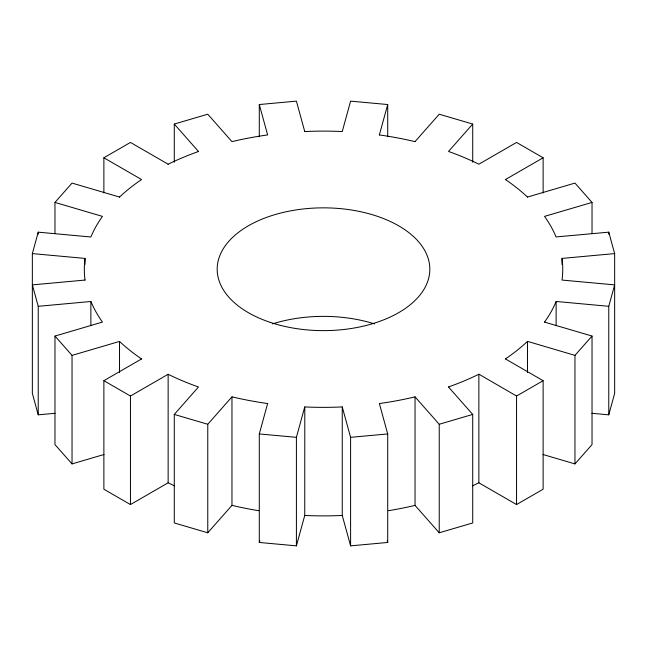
<?xml version="1.0" encoding="UTF-8"?>
<svg xmlns="http://www.w3.org/2000/svg" width="647" height="647" viewBox="0 0 647 647"><rect width="100%" height="100%" fill="white"/><g stroke="black" fill="none" stroke-linecap="round" stroke-linejoin="round"><path stroke-width="0.97" d="M55.116 413.287L38.23 414.832L32.35 393.4L32.35 253.6L38.23 232.168L90.871 236.98A239.075 138.029 0 0 1 102.461 216.389L54.971 202.422L54.971 233.567M342.303 406.931A239.075 138.029 0 0 1 304.802 406.931L304.745 515.465L296.407 545.858L259.293 542.461L259.293 433.935L267.632 403.542M259.293 542.461L259.811 540.56M296.407 545.858L296.407 437.332L304.745 406.939M379.368 134.932L387.707 104.539L350.593 101.142L342.255 131.535A239.075 138.029 0 0 0 304.697 131.543M608.77 414.832L608.77 306.306L614.65 284.882L562.008 280.062A239.075 138.029 0 0 0 562.008 258.412L614.65 253.6L614.65 393.4L608.77 414.832L591.884 413.287M54.971 202.422L72.035 183.085L119.525 197.06M207.768 532.796L207.768 424.27L231.966 396.854L231.966 505.38L207.768 532.796L174.286 522.946L174.286 414.42L198.483 387.003A239.075 138.029 0 0 1 168.139 374.273L130.451 396.037L103.876 380.695L103.876 489.221L130.451 504.563L168.139 482.799A239.075 138.029 0 0 0 174.472 485.816M415.034 141.62L439.232 114.204L472.714 124.054L472.714 162.235M472.714 124.054L448.517 151.471A239.075 138.029 0 0 1 478.861 164.201L516.549 142.437L543.124 157.779L543.124 192.952M542.987 454.501L574.965 463.915L574.965 355.389L592.029 336.06L544.539 322.085M574.965 463.915L592.029 444.578L592.029 336.06M103.876 192.952L103.876 157.779L130.451 142.437L168.139 164.201M103.876 380.695L141.564 358.931M505.436 179.542L543.124 157.779M448.589 386.922A239.075 138.029 0 0 0 478.934 374.201L516.549 396.037L543.124 380.695L543.124 489.221L516.549 504.563L478.861 482.799A239.075 138.029 0 0 1 472.528 485.816M174.286 162.235L174.286 124.054L207.768 114.204L231.966 141.62A239.075 138.029 0 0 1 267.632 134.932L259.293 104.539L296.407 101.142L304.745 131.535M104.013 454.501L72.035 463.915L54.971 444.578L54.971 336.06L102.461 322.085A239.075 138.029 0 0 1 90.936 301.542M527.475 197.06L574.965 183.085L592.029 202.422L592.029 233.567M54.971 336.06L72.035 355.389L119.525 341.422L119.525 372.567M592.029 202.422L544.539 216.389A239.075 138.029 0 0 1 556.064 236.931L608.77 232.168L614.65 253.6M415.034 396.854L439.232 424.27L472.714 414.42L472.714 522.946L439.232 532.796L415.034 505.38L415.034 396.854A239.075 138.029 0 0 1 379.368 403.542L387.707 433.935L387.707 542.461L350.593 545.858L342.255 515.465L342.255 406.939L350.593 437.332L350.593 545.858M84.992 280.062L32.35 284.882L38.23 306.306L38.23 414.832M38.23 306.306L90.871 301.494L90.871 325.611M350.593 437.332L387.707 433.935M32.35 253.6L84.992 258.412L84.992 264.445M544.548 322.052A239.075 138.029 0 0 0 556.137 301.462L608.77 306.306M259.293 433.935L296.407 437.332M505.469 358.875A239.075 138.029 0 0 0 527.507 341.365L574.965 355.389M174.286 414.42L207.768 424.27M505.436 358.931L543.124 380.695M103.876 157.779L141.564 179.542A239.075 138.029 0 0 0 119.501 197.084M448.517 387.003L472.714 414.42M174.286 124.054L198.483 151.471M387.189 540.56L387.707 542.461M608.77 232.168L608.77 234.182M562.008 258.412L562.008 264.445M556.129 301.494L556.129 325.611M527.475 341.422L527.475 372.567M516.549 396.037L516.549 504.563M478.861 374.273L478.861 482.799M439.232 424.27L439.232 532.796M387.707 104.539L387.707 136.695M259.293 104.539L259.293 136.695M168.139 374.273L168.139 482.799M130.451 396.037L130.451 504.563M72.035 355.389L72.035 463.915M38.23 232.168L38.23 234.182M141.604 358.956A239.075 138.029 0 0 1 119.558 341.438M85.064 280.143A239.075 138.029 0 0 1 85.064 258.493M168.083 164.249A239.075 138.029 0 0 1 198.419 151.519M272.46 323.904A106.326 61.392 0 0 1 374.54 323.904M379.263 134.932A239.075 138.029 0 0 1 414.937 141.62M505.396 179.518A239.075 138.029 0 0 1 527.442 197.036M415.034 505.38A239.075 138.029 0 0 1 388.443 510.701M342.303 515.457A239.075 138.029 0 0 1 304.802 515.457M258.663 510.701A239.075 138.029 0 0 1 232.063 505.38M267.737 403.542A239.075 138.029 0 0 1 232.063 396.854M270.333 322.4A106.326 61.392 0 0 0 429.826 269.241A106.326 61.392 0 0 0 270.333 216.074A106.326 61.392 0 0 0 270.333 322.4"/></g></svg>
